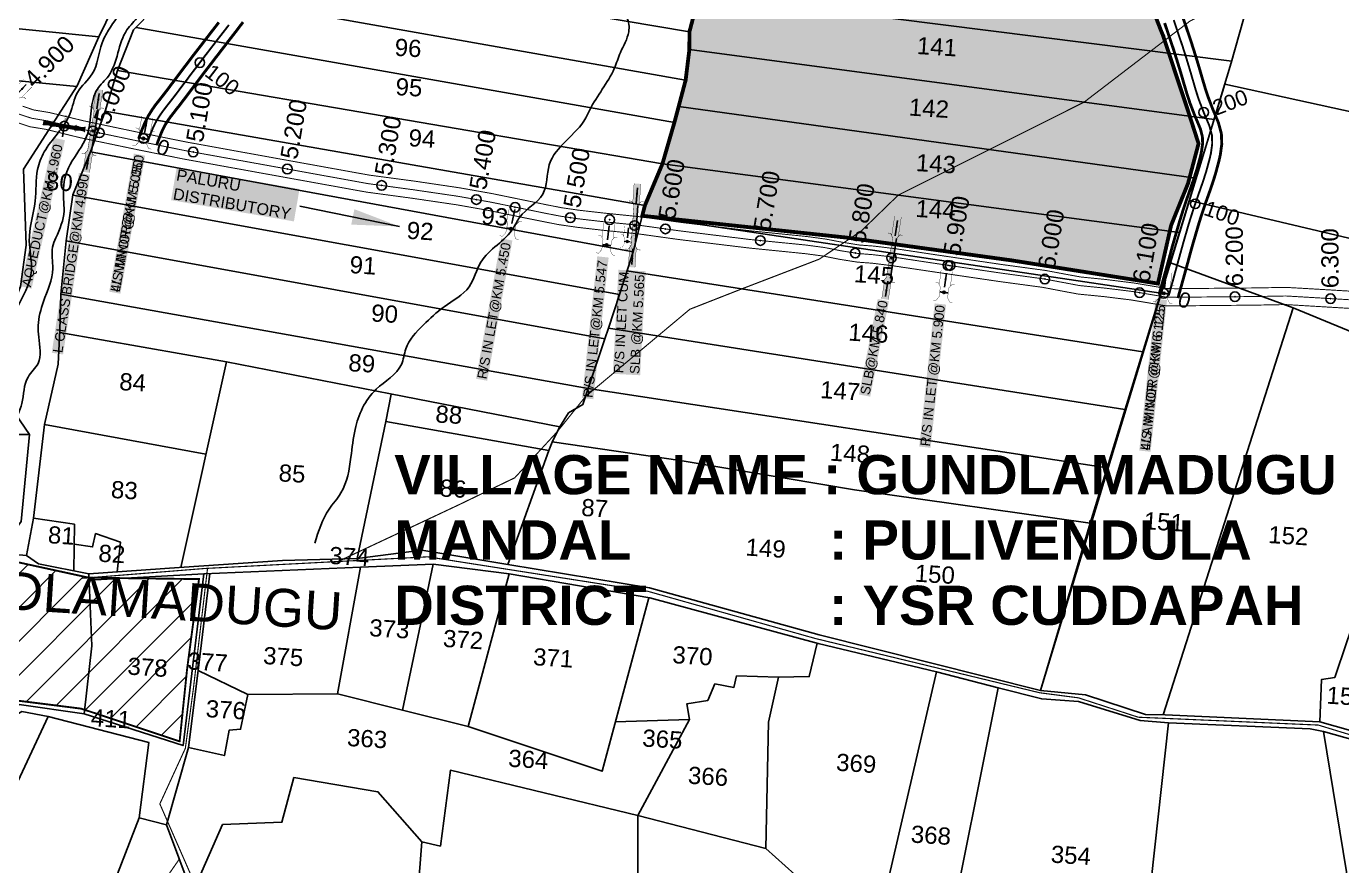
# Model space of a CAD drawing. Header units: inches. Extents: x 201618 to 222325, y 1599056 to 1612709.
# Drawn here: x 203218 to 204595, y 1603020 to 1603898 of the extents above; entities that cross this region are included whole.
import ezdxf
from ezdxf.enums import TextEntityAlignment as Align

# ---------------------------------------------------------------- set-up
doc = ezdxf.new("R2010")
doc.units = ezdxf.units.IN
doc.header["$LTSCALE"] = 15
doc.header["$MEASUREMENT"] = 0
doc.header["$PDMODE"] = 32
doc.header["$PDSIZE"] = 10
doc.linetypes.add('ACAD_ISO02W100', pattern=[15, 12, -3])
doc.linetypes.add('HIDDEN2', pattern=[0.1875, 0.125, -0.0625])
for name, color, linetype in [('CANAL1', 7, 'Continuous'), ('CHANAGE', 1, 'Continuous'), ('CSMark', 72, 'Continuous'), ('PLOTS', 7, 'Continuous'), ('PLOTS NO', 7, 'Continuous'), ('RE REMARKS', 7, 'Continuous'), ('ROAD', 1, 'Continuous'), ('ROADS', 1, 'Continuous'), ('STREAMS', 4, 'Continuous'), ('STRUCTURE', 5, 'Continuous'), ('TEXT', 1, 'Continuous'), ('text2', 7, 'Continuous'), ('WUA-12', 3, 'Continuous')]:
    doc.layers.add(name, color=color, linetype=linetype)
doc.styles.get("Standard").update_dxf_attribs({"font": 'arial.ttf'})
doc.dimstyles.get("Standard").update_dxf_attribs({"dimtxt": 0.18, "dimasz": 0.18, "dimexe": 0.18, "dimexo": 0.0625, "dimgap": 0.09, "dimtad": 0, "dimtih": 1, "dimtoh": 1, "dimdec": 4, "dimzin": 0, "dimdsep": 46, "dimtxsty": 'Standard', "dimcen": 0.09, "dimadec": 0, "dimazin": 0, "dimtfac": 1, "dimtdec": 4, "dimtofl": 0, "dimtmove": 0, "dimatfit": 3, "dimfxl": 1, "dimtolj": 1, "dimtzin": 0, "dimarcsym": 0})

# ---------------------------------------------------------------- blocks, each defined once
blk = doc.blocks.new('OT')
at = {"layer": 'STRUCTURE', "color": 190}
for points, const_width in [([(769775.2, 1706601.8), (769775.2, 1706597.8), (769769.2, 1706593.8), (769761.8, 1706593.8), (769754.4, 1706593.8), (769748.4, 1706597.8), (769748.4, 1706601.8)], 0.5), ([(769751.4, 1706595.8), (769729.4, 1706595.8)], 0.5), ([(769751.4, 1706579), (769729.4, 1706579)], 0.5), ([(769748.4, 1706573), (769748.4, 1706577), (769754.4, 1706581), (769761.8, 1706581), (769761.8, 1706581), (769761.8, 1706581), (769769.2, 1706581), (769775.2, 1706577), (769775.2, 1706573)], 0.5), ([(769761.8, 1706593.8), (769761.8, 1706581)], 2.5)]:
    blk.add_lwpolyline(points, dxfattribs=dict(at, const_width=const_width))
at = {"layer": 'STRUCTURE', "color": 0}
blk.add_circle((769761.8, 1706587.4), 1.87, dxfattribs=at)
blk.add_leader([(769732.6, 1706587.4), (769753.8, 1706587.4)], dimstyle='Standard', override={"dimasz": 10, "dimgap": 0.09, "dimtad": 0}, dxfattribs=at)
blk = doc.blocks.new('AQUEDUCT')
at = {"layer": 'STRUCTURE'}
h = blk.add_hatch(dxfattribs=at)
h.set_pattern_fill('DASH', color=256, scale=8, angle=-90, style=0)
h.set_pattern_definition([(270, (-1706662.7411, 769762.6106), (1, -1), [1, -1])])
edge = h.paths.add_edge_path()
edge.add_spline(control_points=[(6.5, -63.1), (6.2, -62.6), (5.2, -61.2), (4.6, -58.3), (4.1, -54.4), (3.3, -48.8), (4.1, -41.4), (5.4, -35.8), (6, -33)], knot_values=[0, 0, 0, 0, 1.613557, 5.24513, 8.624976, 13.470124, 22.190216, 30.746377, 30.746377, 30.746377, 30.746377], degree=3, periodic=0)
edge.add_line((6, -33), (4, -30))
edge.add_line((4, -30), (4, 30))
edge.add_line((4, 30), (6, 33))
edge.add_spline(control_points=[(6, 33), (5.3, 35.8), (3.9, 41.3), (2.8, 48.7), (3.5, 54.4), (3.9, 58.3), (4.4, 61.2), (5.4, 62.6), (5.7, 63.1)], knot_values=[0, 0, 0, 0, 8.556161, 17.276253, 22.121402, 25.501247, 29.13282, 30.746377, 30.746377, 30.746377, 30.746377], degree=3, periodic=0)
edge.add_line((5.7, 63.1), (-6.5, 63.1))
edge.add_spline(control_points=[(-6.5, 63.1), (-6.2, 62.6), (-5.2, 61.2), (-4.6, 58.3), (-4.1, 54.4), (-3.3, 48.8), (-4.1, 41.4), (-5.4, 35.8), (-6, 33)], knot_values=[0, 0, 0, 0, 1.613557, 5.24513, 8.624976, 13.470124, 22.190216, 30.746377, 30.746377, 30.746377, 30.746377], degree=3, periodic=0)
edge.add_line((-6, 33), (-4, 30))
edge.add_line((-4, 30), (-4, -30))
edge.add_line((-4, -30), (-6, -33))
edge.add_spline(control_points=[(-6, -33), (-5.3, -35.8), (-3.9, -41.3), (-2.8, -48.7), (-3.5, -54.4), (-3.9, -58.3), (-4.4, -61.2), (-5.4, -62.6), (-5.7, -63.1)], knot_values=[0, 0, 0, 0, 8.556161, 17.276253, 22.121402, 25.501247, 29.13282, 30.746377, 30.746377, 30.746377, 30.746377], degree=3, periodic=0)
edge.add_line((-5.7, -63.1), (6.5, -63.1))
blk.add_circle((0, 0), 0.938)
at = {"layer": 'STRUCTURE', "const_width": 0.628}
for points in [[(-12, 36), (-8, 36), (-4, 30), (-4, -30), (-8, -36), (-12, -36)], [(12, 36), (8, 36), (4, 30), (4, -30), (8, -36), (12, -36)]]:
    blk.add_lwpolyline(points, dxfattribs=at)
at = {"layer": 'STRUCTURE', "color": 3}
for points in [[(-4, 30), (-4, -30)], [(-4, 30), (-4, -30)], [(4, 30), (4, -30)]]:
    blk.add_lwpolyline(points, dxfattribs=at)
at = {"layer": 'STRUCTURE'}
for points in [[(-6.5, 63.1), (-5.7, 61.7), (-4.7, 58.2), (-4.2, 54.9), (-3.6, 50.1), (-4.3, 41.4), (-6, 33)], [(5.7, 63.1), (4.8, 61.7), (3.9, 58.2), (3.5, 54.8), (3.1, 50), (4, 41.3), (6, 33)], [(-5.7, -63.1), (-4.8, -61.7), (-3.9, -58.2), (-3.5, -54.8), (-3.1, -50), (-4, -41.3), (-6, -33)], [(6.5, -63.1), (5.7, -61.7), (4.7, -58.2), (4.2, -54.9), (3.6, -50.1), (4.3, -41.4), (6, -33)]]:
    blk.add_spline(points, degree=3, dxfattribs=at)
at = {"layer": 'STRUCTURE', "color": 0}
blk.add_text('STREAM', height=5, dxfattribs=at).set_placement((-19.7, -0.1), align=Align.MIDDLE_CENTER)
for points in [[(32.5, 0.1), (5.8, 0)], [(0.4, -62), (0.1, -38.2)]]:
    blk.add_leader(points, dimstyle='Standard', override={"dimasz": 10, "dimgap": 0.09, "dimtad": 0}, dxfattribs=at)
blk = doc.blocks.new('SLB')
at = {"layer": 'STRUCTURE'}
h = blk.add_hatch(dxfattribs=at)
h.set_pattern_fill('DOTS', color=6, scale=20, angle=320.3722, style=0)
h.set_pattern_definition([(320.372247934, (-159.4327, -72.9564), (1.2786241598, 0.5641323054), [0, -1.25])])
h.paths.add_polyline_path([(769699.5, 1706871.1), (769699.5, 1706861.1), (769729.1, 1706861.1), (769732.1, 1706863.1), (769792.1, 1706863.1), (769795.1, 1706861.1), (769824.7, 1706861.1), (769824.7, 1706871.1), (769795.1, 1706871.1), (769792.1, 1706869.1), (769732.1, 1706869.1), (769729.1, 1706871.1)])
at = {"layer": 'STRUCTURE', "color": 6, "const_width": 0.628}
for points in [[(769726.1, 1706877.1), (769726.1, 1706873.1), (769732.1, 1706869.1), (769792.1, 1706869.1), (769798.1, 1706873.1), (769798.1, 1706877.1)], [(769726.1, 1706855.1), (769726.1, 1706859.1), (769732.1, 1706863.1), (769792.1, 1706863.1), (769798.1, 1706859.1), (769798.1, 1706855.1)]]:
    blk.add_lwpolyline(points, dxfattribs=at)
at = {"layer": 'STRUCTURE', "color": 6, "linetype": 'ACAD_ISO02W100', "ltscale": 0.5, "const_width": 0.5}
for points in [[(769699.5, 1706871.1), (769729.1, 1706871.1)], [(769699.5, 1706861.1), (769729.1, 1706861.1)], [(769795.1, 1706871.1), (769824.7, 1706871.1)], [(769795.1, 1706861.1), (769824.7, 1706861.1)]]:
    blk.add_lwpolyline(points, dxfattribs=at)
at = {"layer": 'STRUCTURE', "color": 6}
blk.add_lwpolyline([(769732.1, 1706863.1), (769792.1, 1706863.1)], dxfattribs=at)
blk.add_lwpolyline([(769732.1, 1706863.1), (769792.1, 1706863.1)], dxfattribs=at)
at = {"layer": 'STRUCTURE', "color": 0}
blk.add_circle((769762.1, 1706866.1), 1.24, dxfattribs=at)
for points in [[(769703.8, 1706866), (769726.7, 1706866)], [(769818.6, 1706865.8), (769795.7, 1706865.8)]]:
    blk.add_leader(points, dimstyle='Standard', override={"dimasz": 10, "dimgap": 0.09, "dimtad": 0}, dxfattribs=at)

msp = doc.modelspace()

# ---------------------------------------------------------------- hatches: boundary and pattern name
at = {"layer": 'PLOTS NO', "true_color": 0xa953a0}
h = msp.add_hatch(dxfattribs=at)
h.set_pattern_fill('ANSI31', color=215)
h.set_pattern_definition([(45, (0, 0), (-0.088388347648, 0.088388347648), [])])
edge = h.paths.add_edge_path()
edge.add_line((204408.4, 1603888.1), (204433.9, 1603811.5))
edge.add_line((204433.9, 1603811.5), (204445.4, 1603775.7))
edge.add_line((204445.4, 1603775.7), (204434.4, 1603734))
edge.add_line((204434.4, 1603734), (204416.7, 1603690.2))
edge.add_line((204416.7, 1603690.2), (204402.9, 1603629.2))
edge.add_line((204402.9, 1603629.2), (204249.4, 1603653.5))
edge.add_line((204249.4, 1603653.5), (204076, 1603677.4))
edge.add_line((204076, 1603677.4), (203863.1, 1603700.1))
edge.add_line((203863.1, 1603700.1), (203865.8, 1603710.8))
edge.add_line((203865.8, 1603710.8), (203884.2, 1603754.5))
edge.add_line((203884.2, 1603754.5), (203896.7, 1603797.7))
edge.add_line((203896.7, 1603797.7), (203901.2, 1603814.5))
edge.add_line((203901.2, 1603814.5), (203908.5, 1603842.1))
edge.add_line((203908.5, 1603842.1), (203912.4, 1603874.1))
edge.add_line((203912.4, 1603874.1), (203912.5, 1603892.8))
edge.add_line((203912.5, 1603892.8), (203924.1, 1603936.9))
edge.add_line((203924.1, 1603936.9), (203935.5, 1603980.3))
edge.add_line((203935.5, 1603980.3), (203950.9, 1604028.9))
edge.add_line((203950.9, 1604028.9), (203959, 1604054.8))
edge.add_line((203959, 1604054.8), (203964.3, 1604071.6))
edge.add_line((203964.3, 1604071.6), (203965.2, 1604075.9))
edge.add_line((203965.2, 1604075.9), (203971.8, 1604110.4))
edge.add_line((203971.8, 1604110.4), (203973.8, 1604120.8))
edge.add_line((203973.8, 1604120.8), (203984.2, 1604166.4))
edge.add_line((203984.2, 1604166.4), (203985.6, 1604173.2))
edge.add_line((203985.6, 1604173.2), (203993.8, 1604215.1))
edge.add_line((203993.8, 1604215.1), (203997.5, 1604234.2))
edge.add_line((203997.5, 1604234.2), (204001.9, 1604256.6))
edge.add_line((204001.9, 1604256.6), (204012.7, 1604300.1))
edge.add_line((204012.7, 1604300.1), (204014.5, 1604307.1))
edge.add_line((204014.5, 1604307.1), (204021.5, 1604335.4))
edge.add_line((204021.5, 1604335.4), (204025.5, 1604351.7))
edge.add_line((204025.5, 1604351.7), (204043, 1604398.4))
edge.add_line((204043, 1604398.4), (204047, 1604408.7))
edge.add_line((204047, 1604408.7), (204070, 1604467.3))
edge.add_line((204070, 1604467.3), (204078.5, 1604489.2))
edge.add_line((204078.5, 1604489.2), (204093.9, 1604540.8))
edge.add_line((204093.9, 1604540.8), (204106.3, 1604582.4))
edge.add_line((204106.3, 1604582.4), (204111.6, 1604600.2))
edge.add_line((204111.6, 1604600.2), (204129, 1604662.6))
edge.add_line((204129, 1604662.6), (204141.1, 1604705.8))
edge.add_line((204141.1, 1604705.8), (204149.4, 1604735.5))
edge.add_line((204149.4, 1604735.5), (204160.2, 1604774.2))
edge.add_line((204160.2, 1604774.2), (204181.5, 1604850.1))
edge.add_line((204181.5, 1604850.1), (204206.6, 1604848.7))
edge.add_line((204206.6, 1604848.7), (204221.1, 1604898.4))
edge.add_line((204221.1, 1604898.4), (204392.3, 1604858.1))
edge.add_line((204392.3, 1604858.1), (204505.4, 1604807.1))
edge.add_line((204505.4, 1604807.1), (204510.1, 1604804.1))
edge.add_line((204510.1, 1604804.1), (204458.8, 1604702.9))
edge.add_line((204458.8, 1604702.9), (204428.8, 1604619.9))
edge.add_line((204428.8, 1604619.9), (204400.5, 1604502.3))
edge.add_line((204400.5, 1604502.3), (204375.1, 1604400.3))
edge.add_line((204375.1, 1604400.3), (204354.5, 1604291.3))
edge.add_line((204354.5, 1604291.3), (204353.8, 1604218.1))
edge.add_line((204353.8, 1604218.1), (204358.5, 1604133.8))
edge.add_line((204358.5, 1604133.8), (204362.1, 1604037.4))
edge.add_line((204362.1, 1604037.4), (204380.9, 1603959.3))
edge.add_line((204380.9, 1603959.3), (204406.5, 1603892.9))
edge.add_line((204406.5, 1603892.9), (204409.1, 1603887))
at = {"layer": 'ROAD'}
h = msp.add_hatch(dxfattribs=at)
h.set_pattern_fill('ANSI31', color=30, scale=200, angle=0.056305)
h.paths.add_polyline_path([(203022.5, 1603218.6), (203047, 1603319.9), (203083.7, 1603339.6), (203172.9, 1603345.5), (203284.1, 1603321.3), (203399.1, 1603319.9), (203386.6, 1603225.5), (203378.8, 1603150.1), (203275.8, 1603184.3), (203204.2, 1603193.3), (203167.6, 1603165), (203129.8, 1603159.3), (203115.1, 1603182.7), (203075.6, 1603193.9), (203031.8, 1603211.7)])

# ---------------------------------------------------------------- linework, layer by layer
at = {"layer": 'CANAL1', "color": 200, "linetype": 'ByBlock', "ltscale": 40, "const_width": 3}
for points in [[(204423.8, 1603613.9), (204426.4, 1603623.2), (204429, 1603632.6), (204430.5, 1603638), (204434.2, 1603651.4), (204436.7, 1603660.8), (204439.3, 1603670.1), (204442, 1603679.3), (204444.7, 1603688.6), (204447.5, 1603697.7), (204451.3, 1603709.3), (204453.6, 1603715.9), (204456.9, 1603725.1), (204459.6, 1603732.9), (204463.1, 1603743.9), (204466.8, 1603757.7), (204468.2, 1603764), (204469.7, 1603775), (204469.3, 1603786.1), (204466.2, 1603797.6), (204462.1, 1603807.4), (204460.2, 1603811.9), (204455.2, 1603825), (204452.3, 1603833.9), (204449.6, 1603843), (204446.9, 1603852.3), (204445.1, 1603858.5), (204441.2, 1603871.1), (204438.2, 1603880.5), (204435.1, 1603889.8), (204432, 1603899), (204428.8, 1603908.2)], [(203335.9, 1603780.8), (203337.7, 1603785.8), (203339.7, 1603790.9), (203341.8, 1603796), (203344.2, 1603801.2), (203346.4, 1603805.3), (203350.1, 1603811.2), (203353.3, 1603815.8), (203356.7, 1603820.1), (203360, 1603824.3), (203361.8, 1603826.6), (203366.3, 1603832.4), (203369.3, 1603836.5), (203372.4, 1603840.6), (203376.8, 1603846.4), (203378.7, 1603848.9), (203381.8, 1603853.1), (203385, 1603857.3), (203388.1, 1603861.4), (203391.9, 1603866.4), (203394.4, 1603869.7), (203397.6, 1603873.8), (203400.8, 1603877.9), (203404, 1603882.1), (203407.2, 1603886.2), (203410.3, 1603890.3), (203413.5, 1603894.4), (203416.7, 1603898.5), (203419.8, 1603902.6)], [(203354.8, 1603774), (203356.5, 1603778.9), (203358.3, 1603783.6), (203360.1, 1603788), (203362.1, 1603792.2), (203363.7, 1603795.3), (203366.7, 1603800), (203369.4, 1603803.9), (203372.5, 1603807.8), (203375.6, 1603811.9), (203377.6, 1603814.3), (203382.1, 1603820.2), (203385.3, 1603824.4), (203388.5, 1603828.6), (203392.8, 1603834.4), (203394.6, 1603836.9), (203397.8, 1603841), (203400.9, 1603845.2), (203404, 1603849.3), (203407.8, 1603854.2), (203410.3, 1603857.5), (203413.5, 1603861.6), (203416.6, 1603865.7), (203419.8, 1603869.8), (203423, 1603874), (203426.2, 1603878.1), (203429.3, 1603882.2), (203432.5, 1603886.3), (203435.7, 1603890.4), (203438.3, 1603893.8), (203442, 1603898.7), (203445.2, 1603902.8)], [(204404.5, 1603619.2), (204407.1, 1603628.6), (204409.7, 1603638), (204411.2, 1603643.3), (204414.9, 1603656.7), (204417.4, 1603666.1), (204420.1, 1603675.5), (204422.8, 1603684.9), (204425.6, 1603694.4), (204428.5, 1603703.8), (204432.4, 1603715.7), (204434.8, 1603722.5), (204438, 1603731.7), (204440.6, 1603739.2), (204443.9, 1603749.6), (204447.4, 1603762.4), (204448.5, 1603767.5), (204449.7, 1603776), (204449.4, 1603783.1), (204447.3, 1603791.1), (204443.8, 1603799.5), (204441.7, 1603804.3), (204436.3, 1603818.4), (204433.2, 1603828), (204430.4, 1603837.4), (204427.7, 1603846.8), (204425.9, 1603852.8), (204422.1, 1603865.1), (204419.2, 1603874.3), (204416.1, 1603883.4), (204413, 1603892.6), (204409.9, 1603901.8)]]:
    msp.add_lwpolyline(points, dxfattribs=at)
at = {"layer": 'CANAL1', "color": 1, "linetype": 'HIDDEN2', "ltscale": 15, "const_width": 2}
msp.add_lwpolyline([(203345.4, 1603777.4), (203347.1, 1603782.3), (203349, 1603787.2), (203350.9, 1603792), (203353.1, 1603796.7), (203355, 1603800.3), (203358.4, 1603805.6), (203361.4, 1603809.8), (203364.6, 1603814), (203367.8, 1603818.1), (203369.7, 1603820.5), (203374.2, 1603826.3), (203377.3, 1603830.4), (203380.4, 1603834.6), (203384.8, 1603840.4), (203386.7, 1603842.9), (203389.8, 1603847.1), (203392.9, 1603851.2), (203396.1, 1603855.3), (203399.9, 1603860.3), (203402.4, 1603863.6), (203405.5, 1603867.7), (203408.7, 1603871.8), (203411.9, 1603876), (203415.1, 1603880.1), (203418.2, 1603884.2), (203421.4, 1603888.3), (203424.6, 1603892.4), (203427.8, 1603896.5), (203430.4, 1603899.9)], dxfattribs=at)
at = {"layer": 'CANAL1', "color": 1, "linetype": 'HIDDEN2', "ltscale": 40, "const_width": 2}
msp.add_lwpolyline([(204414.2, 1603616.6), (204416.8, 1603625.9), (204419.4, 1603635.3), (204420.8, 1603640.6), (204424.5, 1603654), (204427.1, 1603663.4), (204429.7, 1603672.8), (204432.4, 1603682.1), (204435.1, 1603691.5), (204438, 1603700.7), (204441.9, 1603712.5), (204444.2, 1603719.2), (204447.4, 1603728.4), (204450.1, 1603736.1), (204453.5, 1603746.8), (204457.1, 1603760.1), (204458.4, 1603765.8), (204459.7, 1603775.5), (204459.4, 1603784.6), (204456.7, 1603794.4), (204452.9, 1603803.4), (204450.9, 1603808.1), (204445.7, 1603821.7), (204442.7, 1603830.9), (204440, 1603840.2), (204437.3, 1603849.5), (204435.5, 1603855.6), (204431.7, 1603868.1), (204428.7, 1603877.4), (204425.6, 1603886.6), (204422.5, 1603895.8), (204419.4, 1603905)], dxfattribs=at)
at = {"layer": 'CANAL1', "color": 200, "const_width": 1}
for points in [[(203214.4, 1603814.8), (203226, 1603810.9), (203242.5, 1603808.2), (203278, 1603799.6), (203337, 1603787.2), (203386, 1603777.3), (203475.4, 1603761.1), (203577.3, 1603742.7), (203624.6, 1603736.4), (203671.9, 1603729.4), (203705.7, 1603723.4), (203737.9, 1603716.8), (203762.2, 1603711.8), (203778.5, 1603708.6), (203797.1, 1603705.9), (203821.8, 1603703.1), (203837.3, 1603701.5), (203861.8, 1603699), (203902.9, 1603693.3), (203976.9, 1603684.3), (204035.6, 1603678.4), (204055.4, 1603675.7), (204072.6, 1603672.4), (204090.6, 1603669.5), (204105.6, 1603668.4), (204127.9, 1603665.7), (204168.4, 1603659.6), (204239.6, 1603649.1), (204285.3, 1603642.9), (204308.7, 1603638.5), (204321.9, 1603636.1), (204348.8, 1603633.4), (204377.6, 1603629.8), (204413, 1603623.9), (204422.3, 1603623.8), (204448.2, 1603624.1), (204503.9, 1603624.6), (204537, 1603625.2), (204574.9, 1603623), (204619.9, 1603620.3)], [(203206.7, 1603798.4), (203221.7, 1603793.4), (203238.9, 1603790.6), (203274, 1603782), (203333.3, 1603769.6), (203382.6, 1603759.6), (203472.2, 1603743.4), (203574.5, 1603724.9), (203622, 1603718.5), (203669, 1603711.6), (203702.3, 1603705.7), (203734.3, 1603699.1), (203758.7, 1603694.2), (203775.5, 1603690.9), (203794.8, 1603688.1), (203819.9, 1603685.2), (203835.4, 1603683.6), (203859.6, 1603681.1), (203900.5, 1603675.4), (203974.9, 1603666.4), (204033.5, 1603660.5), (204052.5, 1603658), (204069.4, 1603654.6), (204088.5, 1603651.6), (204103.8, 1603650.5), (204125.4, 1603647.8), (204165.7, 1603641.8), (204237.1, 1603631.3), (204282.4, 1603625.2), (204305.4, 1603620.8), (204319.4, 1603618.2), (204346.8, 1603615.5), (204375, 1603612), (204411.4, 1603605.9), (204422.3, 1603605.8), (204448.4, 1603606.1), (204504.1, 1603606.6), (204536.6, 1603607.2), (204573.9, 1603605), (204619.2, 1603602.3)]]:
    msp.add_lwpolyline(points, dxfattribs=at)
at = {"layer": 'CANAL1', "color": 1, "linetype": 'HIDDEN2', "ltscale": 4, "const_width": 1}
msp.add_lwpolyline([(203210.5, 1603806.6), (203223.9, 1603802.2), (203240.7, 1603799.4), (203276, 1603790.8), (203335.2, 1603778.4), (203384.3, 1603768.4), (203473.8, 1603752.3), (203575.9, 1603733.8), (203623.3, 1603727.4), (203670.4, 1603720.5), (203704, 1603714.5), (203736.1, 1603708), (203760.4, 1603703), (203777, 1603699.8), (203795.9, 1603697), (203820.9, 1603694.1), (203836.4, 1603692.5), (203860.7, 1603690.1), (203901.7, 1603684.4), (203975.9, 1603675.3), (204034.5, 1603669.5), (204053.9, 1603666.9), (204071, 1603663.5), (204089.6, 1603660.6), (204104.7, 1603659.4), (204126.6, 1603656.8), (204167, 1603650.7), (204238.3, 1603640.2), (204283.8, 1603634), (204307, 1603629.7), (204320.7, 1603627.1), (204347.8, 1603624.4), (204376.3, 1603620.9), (204412.2, 1603614.9), (204422.3, 1603614.8), (204448.3, 1603615.1), (204504, 1603615.6), (204536.8, 1603616.2), (204574.4, 1603614), (204619.6, 1603611.3)], dxfattribs=at)
at = {"layer": 'CHANAGE'}
for p in [(203400, 1603860.4), (204450.8, 1603808.4), (204441.9, 1603712.6)]:
    msp.add_point(p, dxfattribs=at)
at = {"layer": 'PLOTS'}
for points in [[(204332, 1603378.5), (204454.3, 1603777.1), (204479.7, 1603860.1), (204610.6, 1604324.8), (204624.7, 1604324.5), (204686.5, 1604527.5)], [(204895.7, 1604011.3), (204834.7, 1603788.2), (204797.7, 1603766.7), (204472.9, 1603837.9)], [(203912.5, 1603892.8), (203380.1, 1603982.8)], [(203323.6, 1603947.7), (203294.3, 1603887.4), (203271.7, 1603836.2), (203215.4, 1603749), (203218, 1603669.5), (203212.2, 1603626.1), (203175.8, 1603535.9), (203158.7, 1603439.2), (203134, 1603409.2), (203103.4, 1603371.9), (203068.1, 1603336.6), (203069.8, 1603327.3), (202980.3, 1603364), (202858.1, 1603416.1)], [(203924.1, 1603936.9), (203912.5, 1603892.8), (203912.4, 1603874.1), (203908.5, 1603842.1), (203896.7, 1603797.7), (203884.2, 1603754.5), (203865.8, 1603710.8), (203853.4, 1603662.3), (203839.2, 1603617.9), (203827.9, 1603582.6), (203824, 1603571.5), (203806.6, 1603519.5), (203800.9, 1603502.5), (203786, 1603493.8), (203776.8, 1603479.1), (203769.4, 1603464.8), (203765.3, 1603454.4), (203722.5, 1603335.2), (203632.3, 1603350.1), (203564.5, 1603341.5), (203486.6, 1603339.5), (203378.2, 1603331.9), (203283.9, 1603325.3), (203231, 1603336), (203218.6, 1603344.5), (203178.4, 1603348.2)], [(203218.6, 1603344.5), (203225.9, 1603383.7), (203237.2, 1603481.6), (203251.6, 1603544.8), (203253.4, 1603580.2), (203254.5, 1603618), (203260.1, 1603673.9), (203267.1, 1603721.9), (203285.4, 1603766.9), (203300.8, 1603809.6), (203313.8, 1603852.3), (203330.6, 1603894.6), (203371.9, 1603937.4)], [(203371.9, 1603937.4), (203908.5, 1603842.1)], [(202894.6, 1603928), (203294.3, 1603887.4)], [(203922.9, 1603932.4), (204480.3, 1603862.1)], [(203896.7, 1603797.7), (203333.2, 1603897.3)], [(202865.7, 1603412.9), (202880, 1603611.1), (202904.8, 1603698.1), (202917.8, 1603742.6), (202923.3, 1603858.7), (202918.7, 1603874.2), (202992, 1603866.6), (202994.4, 1603862.3), (203271.1, 1603835.3)], [(204461.6, 1603800.9), (203912.4, 1603874.1)], [(203313.8, 1603852.3), (203884.2, 1603754.5)], [(204472.9, 1603837.9), (204279.8, 1603203.4), (204327.2, 1603198.7), (204389.7, 1603178.3), (204410.6, 1603177.9), (204572.5, 1603170.6), (204574, 1603214.7), (204588, 1603216.9), (204600.1, 1603253.2), (204699.3, 1603539.9), (204771.3, 1603710.8), (204797.7, 1603766.7)], [(203901.2, 1603814.5), (204442.7, 1603739.4)], [(203865.8, 1603710.8), (203300.8, 1603809.6)], [(203285.4, 1603766.9), (203853.4, 1603662.3)], [(204425.3, 1603682.5), (203884.2, 1603754.5)], [(203839.2, 1603617.9), (203267.1, 1603721.7)], [(204743, 1603643.7), (204435.9, 1603716.1)], [(203863.1, 1603700.1), (204405.8, 1603619.2)], [(203260.1, 1603673.9), (203824, 1603571.5)], [(204416, 1603651), (204544.4, 1603603.9), (204699.3, 1603539.9)], [(203847.1, 1603642.6), (204387, 1603557.9)], [(203806.6, 1603519.5), (203254.5, 1603618)], [(204544.4, 1603603.9), (204408.4, 1603177.9)], [(204368.4, 1603497.3), (203827.9, 1603582.6)], [(203253.3, 1603577.8), (203427.8, 1603547.4), (203599.7, 1603513.7), (203776.8, 1603479.1)], [(203176.3, 1603537.3), (203221.8, 1603471.1), (203201.4, 1603471.1), (203171, 1603424.2), (203127.4, 1603351.3)], [(203427.8, 1603547.4), (203380.1, 1603332)], [(203765.3, 1603454.4), (203594.8, 1603484.9), (203600.4, 1603513.6)], [(204349.7, 1603436.3), (203806.6, 1603519.5)], [(203594.8, 1603484.9), (203564.5, 1603341.5)], [(203188.8, 1603347.2), (203213.1, 1603380), (203221.8, 1603471.1)], [(203237.2, 1603481.6), (203406.3, 1603450.6)], [(203768.9, 1603463.5), (203902.7, 1603444), (204085.3, 1603413.3), (204332, 1603378.5), (204279.8, 1603203.4), (204048.2, 1603261.5), (203870.6, 1603310.6), (203722.5, 1603335.2)], [(203268, 1603328.5), (203268.6, 1603377.2), (203225.9, 1603383.7)], [(203268.3, 1603356.6), (203287.7, 1603353.5), (203290.9, 1603367.5), (203317, 1603358.4), (203313.6, 1603327.4)], [(203284.2, 1603318.9), (203404, 1603325.3), (203568, 1603332.2), (203644.2, 1603335.4), (203723.8, 1603325.3), (203871, 1603300.1), (204047.3, 1603252.6), (204171.2, 1603222.9), (204235.5, 1603206.1), (204281.3, 1603194.5), (204319.7, 1603191.6), (204384.3, 1603171.8), (204413.8, 1603169.6), (204562.1, 1603163.3), (204576.2, 1603160.4), (204692.8, 1603127.5), (204769, 1603099.2), (204834, 1603086), (204890.3, 1603063.6), (204913.7, 1603057.4), (204938, 1603079.8), (205026.9, 1603064.4), (205027.4, 1603073)], [(203450.3, 1603199.2), (203544, 1603199.7), (203568, 1603332.2)], [(203644.2, 1603335.4), (203612, 1603182.8), (203544, 1603199.7)], [(203082, 1603184.5), (203117.6, 1603174.7), (203124.9, 1603152.8), (203175.7, 1603159), (203211, 1603188.7), (203278.9, 1603178.8), (203286.9, 1603249.9), (203283.9, 1603325.3)], [(203278.9, 1603178.8), (203382.5, 1603145.7), (203404, 1603325.3)], [(203410.5, 1603325.6), (203398.2, 1603224.2), (203388, 1603143.6), (203425.7, 1603135.1), (203430.7, 1603161.9), (203442.6, 1603162.8), (203450.3, 1603199.2), (203398.2, 1603224.2)], [(203612, 1603182.8), (203680.9, 1603165.6), (203723.8, 1603325.3)], [(203680.9, 1603165.6), (203821, 1603118.7), (203869.8, 1603300.4)], [(203912.5, 1603173), (203909.9, 1603189.4), (203931.6, 1603192.9), (203939.1, 1603210.2), (203959, 1603206.5), (203961.8, 1603218.5), (204005.7, 1603217.4), (204037.9, 1603217.9), (204046.3, 1603252.9)], [(204171.2, 1603222.9), (204110.3, 1602961.1), (204087.1, 1602950.5), (204030.1, 1602964.8), (204032.9, 1603001.8), (203992.5, 1603038)], [(204005.7, 1603217.4), (203995.1, 1603170.2), (203992.5, 1603038), (203858.3, 1603072.4)], [(204235.5, 1603206.1), (204179.4, 1602925.6)], [(203175.2, 1603158.5), (203213.7, 1603181.3), (203241.3, 1603176), (203192.3, 1603071.4), (203106.1, 1603100.2)], [(203263.3, 1602876), (203289.4, 1602948.3), (203336.3, 1603069.9), (203346.5, 1603149), (203241.3, 1603176)], [(203834.9, 1603170.4), (203912.5, 1603173), (203858.3, 1603072.4)], [(204110.3, 1602961.1), (204135, 1602930.6), (204179.4, 1602925.6), (204222.1, 1602922.4), (204221.3, 1602911.1), (204304.2, 1602877.4), (204339.1, 1602813.8), (204374.3, 1602807.8), (204413.8, 1603169.6)], [(204572.5, 1603170.6), (204604.3, 1603161.4), (204680.1, 1603139.3), (204725.8, 1603124.2), (204770.7, 1603109.7), (204818.7, 1603098.7), (204869.4, 1603082.6), (204913.4, 1603071), (204922.3, 1603090.9), (205028, 1603073), (205047.8, 1603071.4), (205099.7, 1603051), (205246, 1603046.9), (205264.4, 1603012.7), (205354.5, 1603007.9), (205644.1, 1602960.4)], [(204576.2, 1603160.4), (204610.3, 1602951.7), (204597.4, 1602912.1), (204579, 1602901), (204526.7, 1602829.5), (204520.5, 1602756), (204426.7, 1602801.6), (204374.3, 1602807.8)], [(203388, 1603143.6), (203364.9, 1603062.7), (203336.3, 1603069.9)], [(203364.9, 1603062.7), (203391.8, 1602990.7), (203447.6, 1602934.3), (203492.5, 1602906.1), (203619.5, 1602878), (203632.5, 1603045), (203586.3, 1603097.4), (203498.4, 1603112.1), (203485.9, 1603065.4), (203423.7, 1603062.9), (203391.8, 1602990.7)], [(203741.8, 1602868.4), (203807.4, 1602911.7), (203852.8, 1602911.6), (203860.4, 1602983.8), (203858.5, 1603014.1), (203858.3, 1603072.4), (203662.2, 1603119.9), (203651.8, 1603040.5), (203632.5, 1603045)]]:
    msp.add_lwpolyline(points, dxfattribs=at)
at = {"layer": 'ROAD', "color": 30, "const_width": 1.98}
msp.add_lwpolyline([(203022.5, 1603218.6), (203047, 1603319.9), (203083.7, 1603339.6), (203172.9, 1603345.5), (203284.1, 1603321.3), (203399.1, 1603319.9), (203386.6, 1603225.5), (203378.8, 1603150.1), (203275.8, 1603184.3), (203204.2, 1603193.3), (203167.6, 1603165), (203129.8, 1603159.3), (203115.1, 1603182.7), (203075.6, 1603193.9), (203031.8, 1603211.7)], close=True, dxfattribs=at)
at = {"layer": 'ROADS', "const_width": 1.19}
for points in [[(203544.6, 1603338.3), (203629.1, 1603377.9), (203671, 1603397.6), (203729.6, 1603425.9), (203774.4, 1603474.5), (203803.7, 1603511), (203846.7, 1603546.9), (203912.9, 1603602.3), (203967.5, 1603623.7), (204048.3, 1603654.7), (204092.3, 1603684.2), (204131, 1603721.7), (204226.4, 1603769.4), (204325.5, 1603819), (204436.4, 1603903.9), (204616.1, 1603994.4), (204720.4, 1604051.9), (204808.3, 1604087), (204907.1, 1604139.2), (204976.4, 1604209.2), (205030.6, 1604264.8)], [(205047.7, 1603062.5), (204928, 1603085.5), (204910.3, 1603064.8), (204773.5, 1603105.1), (204676, 1603135), (204570.8, 1603167.1), (204408.3, 1603174.2), (204382.4, 1603175.3), (204319.7, 1603195.6), (204279.2, 1603200.9), (204044.3, 1603257.7), (203869, 1603307.1), (203638.6, 1603343.2), (203405.3, 1603331), (203276.8, 1603320.7)], [(203408, 1603331.1), (203393.2, 1603205.1), (203384.8, 1603142.8), (203358.1, 1603084.6), (203395.5, 1602999.1), (203516.8, 1602891.7), (203666.5, 1602832.3), (203747, 1602811.3), (204031.6, 1602509.2), (204064.9, 1602366.9), (204100.3, 1602344.7), (204136.5, 1602333.6), (204267.5, 1602224), (204286.5, 1602172.4), (204310.1, 1602094), (204312.7, 1602053), (204398.6, 1601967.4), (204403.5, 1601920.6), (204435.3, 1601898.6), (204416, 1601861.3)], [(203445.6, 1601966.1), (203404.9, 1602065.6), (203400.4, 1602076.6), (203397.6, 1602135.3), (203398.9, 1602188.7), (203399.3, 1602286.9), (203394.7, 1602360.8), (203384.1, 1602484.3), (203379, 1602594.3), (203377, 1602635.8), (203369.8, 1602665.4), (203352.3, 1602728.1), (203334.4, 1602774.7), (203304.4, 1602816.9), (203304.9, 1602855.2), (203308.3, 1602898), (203313, 1602929), (203321.6, 1602944), (203342, 1602974.2), (203378.4, 1603026.7)]]:
    msp.add_lwpolyline(points, dxfattribs=at)
at = {"layer": 'STREAMS'}
for points in [[(203067.8, 1603336.8), (203087.6, 1603355.1), (203124.8, 1603383.7), (203141.1, 1603404.3), (203144, 1603410.8), (203164.9, 1603439.9), (203169.4, 1603449.7), (203174.7, 1603475.6), (203181.5, 1603512.3), (203197.2, 1603553.9), (203201.3, 1603575.1), (203205.7, 1603596.6), (203221.3, 1603630.5), (203223.9, 1603646.6), (203221.4, 1603673.5), (203227.6, 1603715.3), (203230.2, 1603748.7), (203237.1, 1603767), (203264, 1603806.6), (203272, 1603829.3), (203287.4, 1603848.6), (203297.7, 1603881.2), (203304.4, 1603894.4), (203320.8, 1603920.6), (203326.9, 1603937.7), (203338.6, 1603972.4), (203347.7, 1603986.5), (203348.8, 1604015.2), (203348.8, 1604024.9), (203353.2, 1604039.9), (203359.2, 1604076.1), (203376.6, 1604103.3), (203380.9, 1604129.6), (203406.2, 1604164.5), (203411.9, 1604190.7), (203429.8, 1604217.2), (203439.3, 1604232.2), (203449.5, 1604261), (203462, 1604284.2), (203467.8, 1604312.5), (203488.5, 1604334.5), (203495.7, 1604352), (203499.6, 1604361.5), (203511.1, 1604368.8), (203521, 1604374.4), (203530, 1604381), (203536.3, 1604390.6), (203536.3, 1604403), (203532.5, 1604413.7), (203541.4, 1604429.9), (203546.5, 1604429.2), (203556.5, 1604437.4), (203561, 1604447.1), (203577.5, 1604458.7), (203582.4, 1604470.9), (203580.2, 1604475), (203572.7, 1604491.7), (203580.1, 1604509), (203592.5, 1604524.1), (203613.7, 1604549.7), (203612.7, 1604569.9), (203602, 1604616.3), (203579.1, 1604664.8), (203569.8, 1604676.5), (203549.3, 1604732.4), (203538.6, 1604762.5), (203536.3, 1604793.2), (203514.5, 1604822.4), (203496.5, 1604853.5), (203494.4, 1604915), (203493.4, 1604948.1), (203500.6, 1604977.6), (203502.1, 1605020.6), (203518.4, 1605049.2), (203523.1, 1605075), (203525.6, 1605098.7), (203537.3, 1605122), (203541.2, 1605140.8), (203542.5, 1605173.8), (203546.5, 1605194.3), (203541.5, 1605220.2), (203542.5, 1605243), (203550.9, 1605302.5), (203551, 1605319.5), (203555.8, 1605334.8), (203553.8, 1605367.8), (203554.5, 1605381), (203557.7, 1605401.3)], [(203593.6, 1605390.7), (203587.4, 1605379), (203590.9, 1605356.3), (203583.9, 1605327.9), (203580.2, 1605314.3), (203583.2, 1605285), (203581.8, 1605262.6), (203582.7, 1605249.9), (203582.2, 1605223.3), (203593.3, 1605186.6), (203564.8, 1605116.3), (203563.4, 1605088.9), (203554.1, 1605070.9), (203546.5, 1605038.3), (203534.3, 1605014.7), (203532.4, 1604998.2), (203528.4, 1604977), (203523.1, 1604962.2), (203522.5, 1604916.4), (203527.2, 1604887.3), (203555.4, 1604848.3), (203563.6, 1604822.2), (203572.5, 1604801.2), (203578.5, 1604786.4), (203580.8, 1604770.9), (203582.9, 1604759.6), (203601.5, 1604709.1), (203609, 1604675.7), (203618.4, 1604653.2), (203620.3, 1604641.4), (203641, 1604609.4), (203647, 1604571.5), (203647.3, 1604558.4), (203646.5, 1604538.7), (203629.8, 1604512.9), (203617.5, 1604496), (203607.1, 1604472), (203608.7, 1604450), (203604.7, 1604439.9), (203585.5, 1604409.7), (203578.4, 1604382), (203572, 1604371.4), (203550.6, 1604352.5), (203541.4, 1604338.8), (203534.4, 1604319.4), (203523.4, 1604303.1), (203516.9, 1604292.2), (203514.2, 1604278.1), (203474.3, 1604247.1), (203462.8, 1604225.6), (203436.7, 1604172.4), (203408.3, 1604132.2), (203400.7, 1604115.8), (203399.3, 1604076.8), (203388.9, 1604050.9), (203378.2, 1603995.4), (203364.1, 1603976.3), (203359.8, 1603964.8), (203352.5, 1603938.5), (203335.7, 1603908.6), (203323.7, 1603894.8), (203304.2, 1603846.4), (203292.7, 1603832.7), (203282.2, 1603785.6), (203277.8, 1603775.8), (203260.8, 1603746.3), (203257.3, 1603717.6), (203257.9, 1603705.2), (203249.3, 1603677), (203245.8, 1603667.2), (203246.1, 1603644.9), (203236.3, 1603610.4), (203230.8, 1603585.4), (203231.3, 1603573.2), (203230.7, 1603545.6), (203220.1, 1603531.3), (203213.7, 1603503.6), (203203.8, 1603482.2), (203192.6, 1603464.3), (203166, 1603417.6), (203156.8, 1603411.5), (203140.2, 1603387.8), (203121, 1603360.4), (203111.2, 1603352), (203094.7, 1603334.1), (203058.4, 1603289.5), (203039.4, 1603256.6), (203028.9, 1603227.2), (203013.1, 1603209.4), (202973.6, 1603173.8), (202951.6, 1603152), (202920.1, 1603134), (202907.5, 1603122.8), (202894.7, 1603118.3), (202886.1, 1603114.6), (202823.2, 1603077.5), (202780.7, 1603073.8), (202760.7, 1603079.3), (202740.2, 1603089.9), (202730.4, 1603091.9), (202678, 1603087.2)], [(204367.7, 1604872.2), (204356.1, 1604838.3), (204345.8, 1604796.7), (204345.4, 1604760.8), (204343.1, 1604740.2), (204336.8, 1604727.8), (204332.4, 1604714.5), (204344.7, 1604697.8), (204345.9, 1604681.8), (204328, 1604626.1), (204306.4, 1604609.5), (204253.7, 1604559.9), (204229.9, 1604540.6), (204210.4, 1604520.6), (204203, 1604514.7), (204160.8, 1604495.7), (204125.4, 1604489.7), (204091.5, 1604484.4), (204059.2, 1604468.8), (204049.8, 1604443.6), (204037.3, 1604425.1), (204013.3, 1604357.1), (204004.3, 1604331.9), (204000.6, 1604317.9), (203977.3, 1604247.4), (203963, 1604230.4), (203949.4, 1604205.7), (203930.1, 1604183.6), (203925.1, 1604178.6), (203880.2, 1604139.8), (203863.7, 1604116.4), (203826, 1604099.7), (203806.7, 1604083.2), (203775.1, 1604077.4), (203757.4, 1604071.9), (203751.4, 1604051.6), (203763.3, 1604010.4), (203767.5, 1603995.5), (203771.2, 1603979), (203776.8, 1603963.1), (203785.7, 1603956.5), (203807.8, 1603942.2), (203816.5, 1603933.7), (203824, 1603926.1), (203835.7, 1603917.5), (203847, 1603907.4), (203848.9, 1603892.8), (203840.3, 1603871), (203833.8, 1603854.4), (203808.2, 1603811), (203804, 1603802.5), (203765.8, 1603753.6), (203759, 1603722.7), (203734.5, 1603698.3), (203728.3, 1603687.5), (203694, 1603651.5), (203681.9, 1603625.9), (203655.6, 1603604.8), (203634, 1603586), (203615.6, 1603560.8), (203610.9, 1603544.4), (203584.5, 1603518.5), (203562.5, 1603476.6), (203558.1, 1603447.6), (203547.7, 1603410.1), (203535.2, 1603393), (203520.3, 1603357.5)]]:
    msp.add_spline(points, degree=3, dxfattribs=at)
at = {"layer": 'text2', "color": 3}
for p in [(203258, 1603794, 146), (203288, 1603789, 147), (203341, 1603781, 148), (203730, 1603709, 149), (203829, 1603696, 150), (203855, 1603690, 151), (204124, 1603656), (204409, 1603619, 154)]:
    msp.add_point(p, dxfattribs=at)
at = {"layer": 'text2', "color": 2, "linetype": 'Continuous'}
for p in [(203294.8, 1603786.9), (203393, 1603766.9), (203491.6, 1603749.1), (203590.3, 1603731.9), (203689.4, 1603717.1), (203787.8, 1603698.2), (203887.3, 1603686.4), (203986.7, 1603674.2), (204086, 1603661.1), (204183, 1603648.3), (204185.3, 1603648), (204284.5, 1603633.9), (204383.7, 1603619.7), (204483.5, 1603615.5), (204583.6, 1603613.4)]:
    msp.add_point(p, dxfattribs=at)
at = {"layer": 'WUA-12', "color": 15, "const_width": 4}
for points in [[(204380.9, 1603959.3), (204406.5, 1603892.9), (204409.1, 1603887), (204409.1, 1603887)], [(204408.4, 1603888.1), (204433.9, 1603811.5), (204445.4, 1603775.7), (204434.4, 1603734), (204416.7, 1603690.2), (204402.9, 1603629.2), (204249.4, 1603653.5), (204076, 1603677.4), (204076, 1603677.4), (203863.1, 1603700.1), (203865.8, 1603710.8), (203884.2, 1603754.5), (203896.7, 1603797.7), (203901.2, 1603814.5), (203908.5, 1603842.1), (203912.4, 1603874.1), (203912.5, 1603892.8), (203924.1, 1603936.9)]]:
    msp.add_lwpolyline(points, dxfattribs=at)
at = {"layer": 'WUA-12'}
for points in [[(204380.9, 1603959.3, 3, 3, 0), (204406.5, 1603892.9, 3, 3, 0), (204409.1, 1603887, 3, 3, 0), (204409.1, 1603887, 0, 0, 0)], [(204408.4, 1603888.1, 3, 3, 0), (204433.9, 1603811.5, 3, 3, 0), (204445.4, 1603775.7, 3, 3, 0), (204434.4, 1603734, 3, 3, 0), (204416.7, 1603690.2, 3, 3, 0), (204402.9, 1603629.2, 3, 3, 0), (204249.4, 1603653.5, 3, 3, 0), (204076, 1603677.4, 3, 3, 0), (204076, 1603677.4, 3, 3, 0), (203863.1, 1603700.1, 3, 3, 0), (203865.8, 1603710.8, 3, 3, 0), (203884.2, 1603754.5, 3, 3, 0), (203896.7, 1603797.7, 3, 3, 0), (203901.2, 1603814.5, 3, 3, 0), (203908.5, 1603842.1, 3, 3, 0), (203912.4, 1603874.1, 3, 3, 0), (203912.5, 1603892.8, 3, 3, 0), (203924.1, 1603936.9, 3, 3, 0)]]:
    msp.add_lwpolyline(points, format="xyseb", dxfattribs=at)

# ---------------------------------------------------------------- block references
at = {"xscale": 0.35, "yscale": 0.35, "zscale": 0.35, "rotation": 260.4179387984184}
msp.add_blockref('AQUEDUCT', (203258, 1603794, 146), dxfattribs=at)
at = {"layer": 'STRUCTURE', "color": 0}
for name, p, xscale, yscale, zscale, rotation in [('OT', (-274714.7, 2824081.3, 145), 0.7, 0.7, 0.7, 225.6658846037657), ('SLB', (1295062.4, 878577.1, 147), 0.7, 0.7, 0.7, 80.68028559754713), ('OT', (-869543.5, 2356347.4, 148), 0.6999999999999998, 0.6999999999999998, 0.6999999999999998, 259.2304714759838), ('SLB', (1358367.2, 983202.2, 151), 0.6999999999999998, 0.6999999999999998, 0.6999999999999998, 86.01878993935054), ('OT', (-863453.3, 2364322, 149), 0.7, 0.7, 0.7, 258.7984048858312), ('OT', (-913855.2, 2287940, 300), 0.7, 0.7, 0.7, 262.8019617371952), ('OT', (-599033.7, 2047436.9, 210), 0.4899999999999999, 0.4899999999999999, 0.4899999999999999, 265.3478621087517), ('SLB', (1300758.5, 885814.6), 0.6999999999999998, 0.6999999999999998, 0.6999999999999998, 81.06622133292778), ('OT', (-913884.8, 2287265.1), 0.6999999999999998, 0.6999999999999998, 0.6999999999999998, 262.834020120945), ('OT', (-913654.7, 2287264.1, 154), 0.6999999999999998, 0.6999999999999998, 0.6999999999999998, 262.834020120945)]:
    msp.add_blockref(name, p, dxfattribs=dict(at, xscale=xscale, yscale=yscale, zscale=zscale, rotation=rotation))

# ---------------------------------------------------------------- texts
at = {"layer": 'CHANAGE'}
for s, rotation, p in [('100', 322.5318, (203408.7, 1603853.8)), ('200', 20.8581, (204461.1, 1603812.3)), ('0', 340.3149, (203355.7, 1603773.7)), ('100', 340.8557, (204452.3, 1603709)), ('0', 344.428, (204424.7, 1603613.6))]:
    msp.add_text(s, height=16, rotation=rotation, dxfattribs=at).set_placement(p, align=Align.MIDDLE_LEFT)
at = {"layer": 'CSMark', "color": 1}
for s, rotation, p in [('4.900', 46.1005, (203220.4, 1603838.9)), ('5.000', 67.6861, (203296.4, 1603797.5)), ('5.100', 80.3344, (203394.2, 1603777.6)), ('5.200', 80.3344, (203492.9, 1603759.8)), ('5.300', 80.3344, (203591.6, 1603742.6)), ('5.400', 80.3344, (203690.7, 1603727.8)), ('5.500', 80.3344, (203789.1, 1603708.9)), ('5.600', 80.3344, (203888.5, 1603697.1)), ('5.700', 80.3344, (203988, 1603685)), ('5.800', 80.3344, (204087.3, 1603671.8)), ('5.900', 80.3344, (204186.6, 1603658.7)), ('6.000', 80.3344, (204285.8, 1603644.6)), ('6.100', 80.3344, (204384.9, 1603630.4)), ('6.200', 90.1691, (204482.9, 1603626.2)), ('6.300', 90.1691, (204583, 1603624.2))]:
    msp.add_text(s, height=18, rotation=rotation, dxfattribs=at).set_placement(p, align=Align.MIDDLE_LEFT)
at = {"layer": 'PLOTS NO'}
for s, p in [('96', (203603.5, 1603867.7)), ('141', (204150.1, 1603869.5)), ('95', (203604.4, 1603826.5)), ('142', (204141.7, 1603805.1)), ('94', (203618, 1603773)), ('143', (204149.1, 1603747)), ('80', (203238.5, 1603727.4)), ('144', (204148.8, 1603699)), ('93', (203694.2, 1603691.4)), ('92', (203616.1, 1603676.1)), ('91', (203556.3, 1603640.2)), ('145', (204084.3, 1603630.7)), ('90', (203578.9, 1603589.6)), ('146', (204078.4, 1603569.6)), ('89', (203555, 1603537.6)), ('84', (203315.2, 1603517.8)), ('147', (204048.8, 1603509.4)), ('88', (203646.1, 1603483.9)), ('148', (204059.1, 1603443.9)), ('85', (203482, 1603422.3)), ('83', (203306.5, 1603404.9)), ('86', (203650.6, 1603406.5)), ('87', (203798.8, 1603386.1)), ('151', (204387.6, 1603372.2)), ('81', (203240.5, 1603357.5)), ('152', (204518, 1603357.7)), ('149', (203970.8, 1603344.6)), ('82', (203293.4, 1603338.2)), ('374', (203534.9, 1603335.9)), ('150', (204147.9, 1603317.3)), ('373', (203576.9, 1603260.2)), ('372', (203654.1, 1603249)), ('375', (203465.8, 1603231.1)), ('370', (203894.2, 1603232)), ('378', (203323.8, 1603220)), ('377', (203386.6, 1603225.5)), ('371', (203748.4, 1603229.8)), ('153', (204578.9, 1603189.6)), ('376', (203405.7, 1603175.5)), ('411', (203285.4, 1603166.1)), ('363', (203553.6, 1603145.3)), ('365', (203862.7, 1603144.8)), ('364', (203722.4, 1603123.6)), ('369', (204065.6, 1603119.4)), ('366', (203910.5, 1603105.8)), ('368', (204143.8, 1603044.2)), ('354', (204290.3, 1603023.2))]:
    msp.add_text(s, height=18, rotation=356.3896, dxfattribs=at).set_placement(p)
at = {"layer": 'ROAD', "color": 30}
msp.add_text('GUNDLAMADUGU', height=39.632, rotation=356.3896, dxfattribs=at).set_placement((203072, 1603296.2))
at = {"layer": 'STRUCTURE', "color": 5, "attachment_point": 1, "bg_fill": 1, "box_fill_scale": 1.1, "bg_fill_color": 7, "bg_fill_true_color": 16777215, "bg_fill_transparency": 0}
for s, insert, char_height, width, rotation in [('AQUEDUCT@KM 4.960', (203213.3, 1603627.2), 10, 157.249, 77.3182), ('L/S MINOR@KM 5.050', (203306.2, 1603621.5), 10, 144.82, 79.8484), ('4L MINOR@KM 5.050', (203306.2, 1603621.5), 10, 144.82, 79.8484), ('L CLASS BRIDGE@KM 4.990', (203246.1, 1603557.6), 10, 188.313, 81.44), ('{\\C1;PALURU DISTRIBUTORY }', (203376.7, 1603749), 12, 128.083, 350.1804), ('R/S IN LET@KM 5.450', (203690.2, 1603530.4), 10, 147.14, 79.8484), ('R/S IN LET@KM 5.547', (203801.1, 1603510.3), 10, 147.14, 83.8492), ('R/S IN LET CUM SLB @KM 5.565', (203833.3, 1603535.7), 10, 107.042, 86.9159), ('SLB@KM 5.840', (204091.1, 1603513.9), 10, 99.814, 78.8966), ('R/S IN LET @KM 5.900', (204154.1, 1603459.5), 10, 148.702, 83.8492), ('4LA MINOR @KM 6.125', (204384.4, 1603455.3), 10, 157.611, 83.8492), ('L/S MINOR @KM 6.125', (204384.4, 1603455.3), 10, 148.702, 83.8492)]:
    msp.add_mtext(s, dxfattribs=dict(at, insert=insert, char_height=char_height, width=width, rotation=rotation))
at = {"layer": 'TEXT', "insert": (203603.5, 1603449.7), "char_height": 41.015, "width": 1072.762, "attachment_point": 1}
msp.add_mtext('\\pxql;{\\fArial|b1|i0|c0|p34;\\C1;VILLAGE NAME :\\C5; GUNDLAMADUGU\\P\\C1;MANDAL             : \\C5;PULIVENDULA \\P\\C1;DISTRICT            : \\C5;YSR CUDDAPAH}', dxfattribs=at)

# ---------------------------------------------------------------- leaders
at = {"layer": 'RE REMARKS', "color": 1}
msp.add_leader([(203609.1, 1603688.9), (203504.8, 1603710.3)], dimstyle='Standard', override={"dimasz": 50}, dxfattribs=at)

doc.saveas('drawing.dxf')
